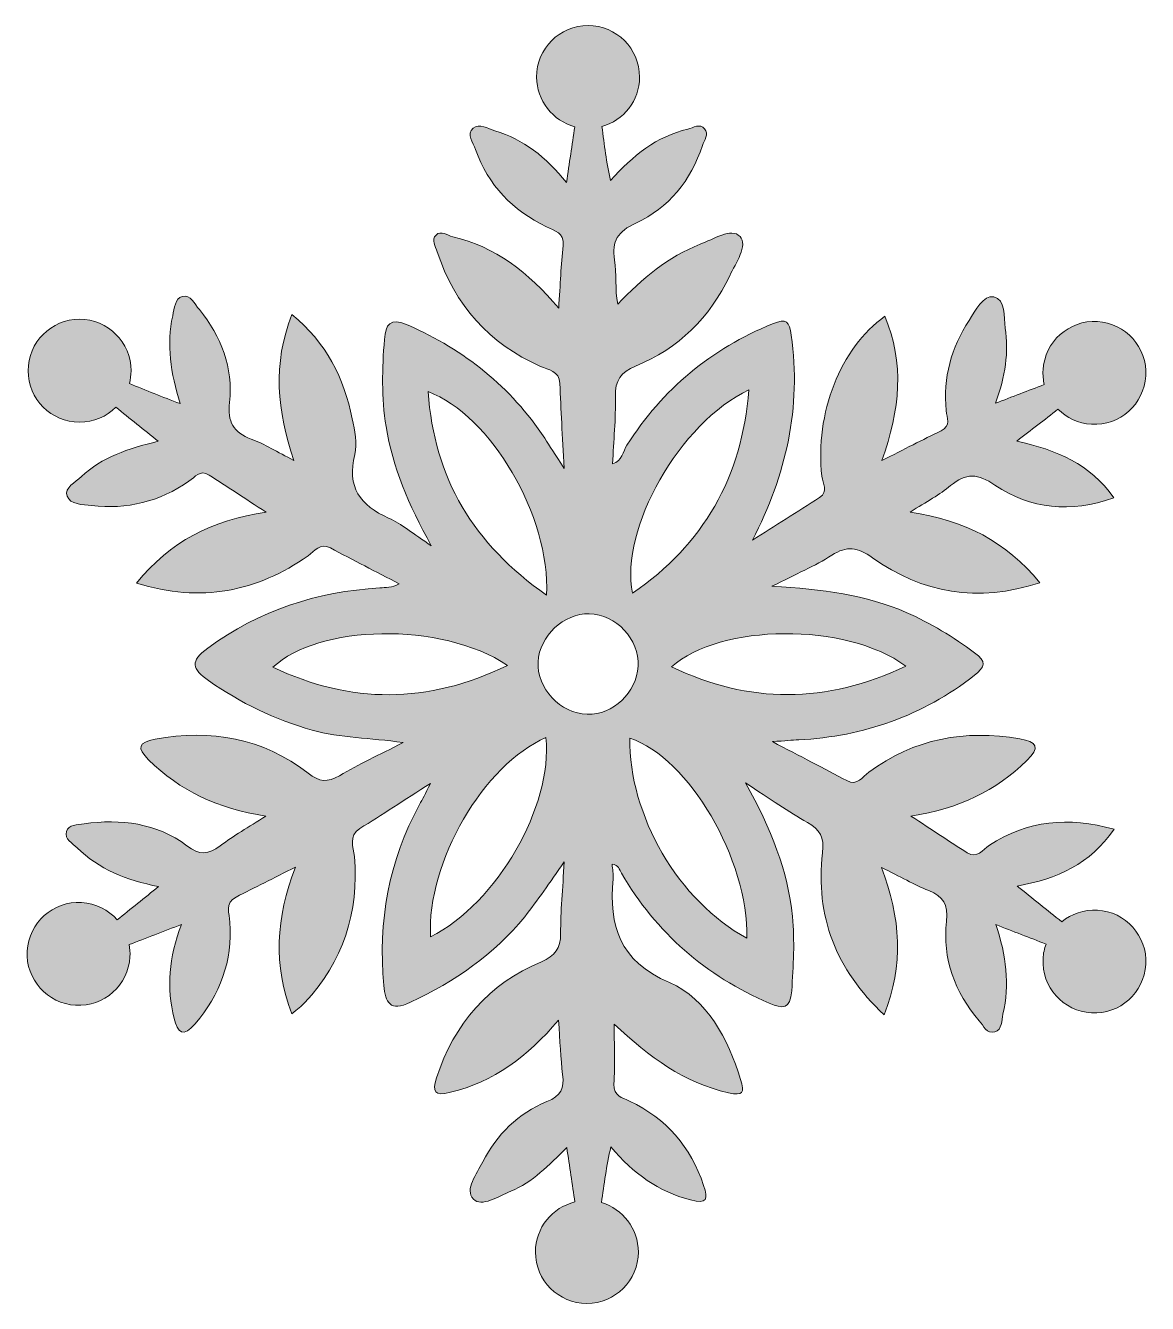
# Model space of a CAD drawing. Extents: x 5196 to 9860, y -2324 to 957.
# Drawn here: x 6377 to 6559.2, y 167.2 to 374.9 of the extents above; entities that cross this region are included whole.
import ezdxf

# ---------------------------------------------------------------- set-up
doc = ezdxf.new("R2010")
doc.units = 0
doc.header["$MEASUREMENT"] = 0
doc.layers.add('Layer 1', color=7, linetype='Continuous', lineweight=0)

# ---------------------------------------------------------------- blocks, each defined once
blk = doc.blocks.new('Block_2')
at = {"layer": 'Layer 1', "true_color": 0x000000, "transparency": 33554687}
h = blk.add_hatch(color=18, dxfattribs=at)
h.dxf.hatch_style = 2
edge = h.paths.add_edge_path()
edge.add_spline(control_points=[(6481.89, 270.67), (6489.82, 277.67), (6510.11, 277.98), (6519.93, 270.79), (6506.96, 264.61), (6494.5, 264.61), (6481.89, 270.67)], knot_values=[0, 0, 0, 0, 1, 1, 1, 2, 2, 2, 2], degree=3, periodic=0)
edge = h.paths.add_edge_path()
edge.add_spline(control_points=[(6494.11, 226.57), (6483.06, 232.47), (6474.87, 246.68), (6475.12, 259.09), (6484.68, 255.84), (6494.38, 239.41), (6494.11, 226.57)], knot_values=[0, 0, 0, 0, 1, 1, 1, 2, 2, 2, 2], degree=3, periodic=0)
edge = h.paths.add_edge_path()
edge.add_spline(control_points=[(6468.19, 262.95), (6463.82, 263.06), (6459.96, 267.19), (6460.2, 271.48), (6460.43, 275.66), (6464.38, 279.37), (6468.5, 279.28), (6472.91, 279.18), (6476.64, 275.17), (6476.44, 270.76), (6476.24, 266.49), (6472.39, 262.84), (6468.19, 262.95)], knot_values=[0, 0, 0, 0, 1, 1, 1, 2, 2, 2, 3, 3, 3, 4, 4, 4, 4], degree=3, periodic=0)
edge = h.paths.add_edge_path()
edge.add_spline(control_points=[(6442.74, 226.8), (6442.06, 238.86), (6451.43, 254.87), (6461.48, 259.17), (6462.59, 248.04), (6453.57, 232.25), (6442.74, 226.8)], knot_values=[0, 0, 0, 0, 1, 1, 1, 2, 2, 2, 2], degree=3, periodic=0)
edge = h.paths.add_edge_path()
edge.add_spline(control_points=[(6417.14, 270.6), (6424.37, 277.48), (6444.33, 278.13), (6455.25, 270.89), (6442.23, 264.58), (6429.75, 264.61), (6417.14, 270.6)], knot_values=[0, 0, 0, 0, 1, 1, 1, 2, 2, 2, 2], degree=3, periodic=0)
edge = h.paths.add_edge_path()
edge.add_spline(control_points=[(6442.33, 315.38), (6452.53, 311.61), (6462.17, 295.17), (6461.59, 282.32), (6449.67, 290.62), (6443.34, 301.29), (6442.33, 315.38)], knot_values=[0, 0, 0, 0, 1, 1, 1, 2, 2, 2, 2], degree=3, periodic=0)
edge = h.paths.add_edge_path()
edge.add_spline(control_points=[(6494.44, 315.68), (6493.31, 301.35), (6487.06, 290.59), (6475.56, 282.63), (6473.38, 293.01), (6483.2, 310.37), (6494.44, 315.68)], knot_values=[0, 0, 0, 0, 1, 1, 1, 2, 2, 2, 2], degree=3, periodic=0)
edge = h.paths.add_edge_path()
edge.add_spline(control_points=[(6551.04, 231.13), (6548.86, 231.25), (6546.83, 230.52), (6545.26, 229.23), (6542.9, 231.12), (6540.5, 233.04), (6538.01, 235.04), (6544.57, 236.2), (6549.84, 238.63), (6553.76, 244.27), (6546.32, 246.31), (6539.71, 245.77), (6533.51, 241.66), (6532.43, 240.95), (6531.52, 239.42), (6529.89, 240.46), (6527.04, 242.27), (6524.22, 244.15), (6520.77, 246.41), (6528.57, 247.62), (6534.56, 250.51), (6539.59, 255.42), (6541.8, 257.58), (6541.21, 258.48), (6538.44, 258.96), (6529.51, 260.5), (6521.3, 259), (6513.91, 253.55), (6512.9, 252.81), (6512.1, 251.24), (6510.36, 252.17), (6506.62, 254.15), (6502.87, 256.09), (6498.25, 258.51), (6500.38, 258.65), (6501.46, 258.75), (6502.53, 258.8), (6513.12, 259.33), (6522.63, 262.74), (6531.04, 269.24), (6532.85, 270.63), (6533.04, 271.52), (6531.11, 272.94), (6527.63, 275.51), (6523.99, 277.75), (6520.01, 279.49), (6513.45, 282.37), (6506.49, 283.29), (6498.18, 283.75), (6502.14, 285.77), (6505.18, 287.05), (6507.91, 288.79), (6510.39, 290.37), (6512.08, 290.12), (6514.51, 288.39), (6522.64, 282.61), (6531.55, 281.02), (6541.71, 284.32), (6536.16, 291.01), (6529.52, 294.52), (6520.61, 295.79), (6523.35, 297.56), (6525.44, 298.63), (6527.19, 300.11), (6529.7, 302.22), (6531.59, 302.09), (6534.41, 300.18), (6540.19, 296.26), (6546.65, 295.62), (6553.7, 298.13), (6549.84, 303.66), (6544.44, 305.87), (6537.97, 307.36), (6540.26, 309.13), (6542.5, 310.81), (6544.64, 312.54), (6546.05, 311.13), (6547.95, 310.2), (6550.09, 310.08), (6554.7, 309.82), (6558.65, 313.34), (6558.91, 317.95), (6559.17, 322.56), (6555.65, 326.51), (6551.04, 326.77), (6546.43, 327.04), (6542.48, 323.51), (6542.22, 318.9), (6542.17, 318.09), (6542.25, 317.29), (6542.42, 316.53), (6539.83, 315.54), (6537.2, 314.54), (6534.48, 313.49), (6536.14, 317.95), (6536.63, 321.79), (6536.09, 325.7), (6535.83, 327.56), (6536.15, 330.42), (6534.21, 330.79), (6532.49, 331.12), (6531.27, 328.56), (6530.21, 326.96), (6527.29, 322.51), (6525.97, 317.63), (6526.49, 312.3), (6526.61, 311.12), (6527.3, 309.82), (6525.68, 309.03), (6522.67, 307.56), (6519.69, 306.03), (6516.01, 304.17), (6519.06, 312.49), (6519.68, 320.01), (6516.54, 327.62), (6509.29, 322.51), (6505.14, 311.84), (6506.29, 301.62), (6506.42, 300.47), (6507.4, 299.15), (6505.93, 298.2), (6502.31, 295.85), (6498.65, 293.54), (6495.01, 291.22), (6500.51, 301.92), (6502.97, 312.8), (6501.33, 324.55), (6501.01, 326.8), (6500.59, 327.32), (6498.29, 326.39), (6488.27, 322.34), (6480.45, 315.77), (6474.64, 306.7), (6473.98, 305.66), (6473.87, 304.07), (6472.3, 303.67), (6472.47, 307.36), (6472.84, 310.97), (6472.76, 314.57), (6472.69, 317.2), (6473.62, 318.54), (6476.05, 319.53), (6483.04, 322.38), (6488.08, 327.41), (6491.32, 334.21), (6492.31, 336.29), (6494.34, 339.15), (6493, 340.59), (6491.59, 342.1), (6488.65, 340.13), (6486.52, 339.32), (6481.3, 337.33), (6477.13, 333.74), (6473.13, 329.59), (6472.68, 332.13), (6472.97, 334.5), (6472.61, 336.76), (6472.11, 339.88), (6473.19, 341.43), (6476.06, 342.75), (6481.48, 345.25), (6485, 349.7), (6486.9, 355.36), (6487.2, 356.23), (6487.97, 357.23), (6487.24, 358.1), (6486.46, 359.03), (6485.4, 358.25), (6484.52, 358.04), (6479.47, 356.86), (6475.62, 353.75), (6471.95, 349.68), (6471.3, 352.61), (6470.95, 355.53), (6470.57, 358.46), (6474.09, 359.45), (6476.68, 362.67), (6476.68, 366.51), (6476.68, 371.13), (6472.93, 374.87), (6468.32, 374.87), (6463.7, 374.87), (6459.96, 371.13), (6459.96, 366.51), (6459.96, 362.64), (6462.59, 359.39), (6466.16, 358.44), (6465.72, 355.45), (6465.28, 352.47), (6464.82, 349.36), (6461.47, 353.51), (6457.8, 356.38), (6453.2, 357.78), (6452.06, 358.13), (6450.65, 359.03), (6449.67, 358.18), (6448.52, 357.19), (6449.68, 355.87), (6450.06, 354.75), (6452.07, 348.89), (6456.09, 344.86), (6461.55, 342.16), (6462.88, 341.51), (6464.5, 341.29), (6464.26, 339.12), (6463.92, 336), (6463.81, 332.86), (6463.55, 328.93), (6458.54, 334.86), (6453.21, 338.93), (6446.34, 340.56), (6445.43, 340.77), (6444.43, 341.64), (6443.62, 340.83), (6442.84, 340.05), (6443.53, 338.99), (6443.82, 338.11), (6446.7, 329.46), (6452.22, 323.2), (6460.59, 319.48), (6461.87, 318.9), (6463.67, 318.82), (6463.75, 316.68), (6463.89, 312.49), (6464.15, 308.3), (6464.42, 302.91), (6462.9, 305.28), (6462.11, 306.55), (6461.28, 307.81), (6455.74, 316.16), (6448.29, 322.13), (6439.11, 326.17), (6436.11, 327.49), (6435.43, 326.29), (6435.24, 323.85), (6434.87, 319.13), (6434.74, 314.42), (6435.51, 309.7), (6436.59, 303.14), (6439.1, 297.11), (6442.85, 290.35), (6439.87, 292.31), (6438.04, 293.88), (6435.92, 294.83), (6431.29, 296.9), (6429.1, 299.89), (6430.42, 305.18), (6430.87, 306.97), (6430.43, 309.08), (6430.03, 310.97), (6428.67, 317.56), (6425.85, 323.35), (6420.21, 327.9), (6417.05, 319.85), (6417.82, 312.28), (6420.55, 304.19), (6417.8, 305.6), (6415.79, 306.87), (6413.61, 307.68), (6410.68, 308.76), (6409.74, 310.49), (6410.08, 313.64), (6410.69, 319.3), (6408.76, 324.33), (6405.18, 328.71), (6404.43, 329.63), (6403.73, 331.22), (6402.4, 330.86), (6401.21, 330.54), (6401.13, 328.9), (6400.86, 327.72), (6399.8, 323.03), (6400.56, 318.43), (6402.05, 313.43), (6399.2, 314.5), (6396.49, 315.63), (6393.81, 316.68), (6393.99, 317.35), (6394.09, 318.05), (6394.09, 318.78), (6394.09, 323.4), (6390.35, 327.14), (6385.73, 327.14), (6381.11, 327.14), (6377.37, 323.4), (6377.37, 318.78), (6377.37, 314.16), (6381.11, 310.42), (6385.73, 310.42), (6388.03, 310.42), (6390.11, 311.35), (6391.62, 312.85), (6393.87, 311.03), (6396.15, 309.2), (6398.49, 307.31), (6393.58, 306.13), (6389.36, 304.73), (6386.02, 301.57), (6385.04, 300.65), (6383.21, 299.78), (6383.7, 298.42), (6384.21, 296.99), (6386.19, 297.05), (6387.68, 296.88), (6393.44, 296.2), (6398.71, 297.5), (6403.5, 300.82), (6404.45, 301.48), (6405.3, 302.78), (6406.77, 301.83), (6409.63, 299.97), (6412.49, 298.1), (6416.04, 295.78), (6407.18, 294.47), (6400.45, 291.04), (6394.99, 284.26), (6405.52, 281.01), (6414.51, 282.88), (6422.85, 288.71), (6423.93, 289.45), (6424.74, 290.89), (6426.46, 289.98), (6430.16, 288.01), (6433.9, 286.1), (6437.63, 284.16), (6436.43, 283.5), (6435.46, 283.55), (6434.5, 283.49), (6424.26, 282.89), (6414.93, 279.81), (6406.56, 273.72), (6403.62, 271.58), (6403.97, 270.33), (6406.69, 268.42), (6411.88, 264.8), (6417.42, 262.07), (6423.53, 260.37), (6428.11, 259.1), (6432.88, 259.14), (6438.27, 258.35), (6434.32, 256.31), (6431.05, 254.79), (6427.96, 252.97), (6426, 251.83), (6424.7, 251.94), (6422.84, 253.39), (6415.48, 259.12), (6407.08, 260.58), (6397.99, 258.89), (6395.33, 258.39), (6394.94, 257.54), (6396.94, 255.57), (6402.04, 250.55), (6408.14, 247.59), (6416, 246.42), (6413.12, 244.56), (6410.74, 243.22), (6408.59, 241.58), (6406.65, 240.1), (6405.25, 240.02), (6403.15, 241.6), (6398.22, 245.3), (6392.44, 245.97), (6386.45, 245.16), (6385.38, 245.01), (6383.97, 245.02), (6383.61, 243.88), (6383.22, 242.66), (6384.59, 242), (6385.34, 241.26), (6388.87, 237.79), (6393.28, 235.98), (6398.57, 234.95), (6396.25, 233.09), (6394.02, 231.3), (6391.83, 229.55), (6390.4, 231.16), (6388.36, 232.23), (6386.04, 232.36), (6381.43, 232.62), (6377.48, 229.1), (6377.22, 224.49), (6376.96, 219.88), (6380.48, 215.93), (6385.09, 215.67), (6389.7, 215.41), (6393.65, 218.93), (6393.91, 223.54), (6393.95, 224.22), (6393.9, 224.88), (6393.78, 225.52), (6396.54, 226.58), (6399.35, 227.67), (6402.28, 228.8), (6400.21, 223.39), (6399.87, 218.49), (6401.08, 213.53), (6401.64, 211.23), (6402.57, 210.36), (6404.5, 212.64), (6408.56, 217.42), (6410.58, 222.84), (6410.16, 229.16), (6410.07, 230.55), (6409.27, 232.29), (6411.15, 233.25), (6414.16, 234.78), (6417.17, 236.28), (6420.8, 238.11), (6417.58, 229.75), (6417.16, 222.21), (6420.22, 214.3), (6421.1, 215.04), (6421.78, 215.5), (6422.33, 216.09), (6428.52, 222.81), (6431.16, 230.74), (6430.36, 239.84), (6430.22, 241.4), (6429.34, 243.17), (6431.25, 244.38), (6434.82, 246.64), (6438.37, 248.93), (6442.74, 251.73), (6441.83, 249.96), (6441.41, 249.12), (6440.96, 248.3), (6435.91, 239.11), (6434.2, 229.27), (6435.15, 218.89), (6435.41, 216.09), (6436.13, 214.56), (6439.5, 216.16), (6446.65, 219.54), (6453.02, 223.9), (6458.03, 230.06), (6460.16, 232.68), (6461.99, 235.54), (6464.45, 238.97), (6464.2, 234.52), (6463.84, 230.92), (6463.86, 227.33), (6463.87, 224.9), (6463.02, 223.72), (6460.73, 222.75), (6452.19, 219.11), (6446.56, 212.71), (6443.72, 203.86), (6442.99, 201.61), (6443.32, 200.88), (6445.95, 201.52), (6452.98, 203.23), (6458.45, 207.25), (6463.52, 213.26), (6463.77, 209.8), (6463.87, 207.08), (6464.19, 204.39), (6464.46, 202.18), (6463.95, 200.94), (6461.63, 200.01), (6456.97, 198.14), (6453.49, 194.68), (6451.22, 190.2), (6450.25, 188.29), (6448.21, 185.71), (6449.69, 184.18), (6451.03, 182.79), (6453.77, 184.62), (6455.75, 185.44), (6459.31, 186.89), (6461.96, 189.7), (6464.86, 192.53), (6465.32, 189.49), (6465.75, 186.56), (6466.18, 183.7), (6462.51, 182.82), (6459.77, 179.52), (6459.77, 175.57), (6459.77, 170.96), (6463.51, 167.21), (6468.13, 167.21), (6472.74, 167.21), (6476.49, 170.96), (6476.49, 175.57), (6476.49, 179.37), (6473.96, 182.57), (6470.49, 183.59), (6470.92, 186.55), (6471.31, 189.57), (6472.01, 192.65), (6475.71, 188.3), (6479.77, 185.35), (6484.95, 184.04), (6487.69, 183.34), (6487.81, 184.18), (6487.09, 186.39), (6485.02, 192.68), (6481.03, 197.25), (6475.07, 200.09), (6473.84, 200.68), (6472.45, 200.88), (6472.53, 202.83), (6472.67, 206.08), (6472.57, 209.34), (6472.57, 212.6), (6478.31, 207.18), (6483.9, 203.08), (6491.12, 201.45), (6493.53, 200.9), (6493.76, 201.42), (6493.08, 203.62), (6491.01, 210.22), (6487.73, 216.65), (6481.54, 219.35), (6473.39, 222.89), (6471.67, 228.54), (6472.4, 236.22), (6472.47, 236.98), (6472.28, 237.77), (6472.21, 238.58), (6473.31, 238.5), (6473.4, 237.71), (6473.73, 237.13), (6479.39, 227.43), (6487.44, 220.45), (6497.74, 216.02), (6499.96, 215.06), (6501.17, 214.95), (6501.39, 218.03), (6501.68, 222.07), (6501.9, 226.08), (6501.5, 230.11), (6500.77, 237.5), (6498.09, 244.25), (6493.88, 251.79), (6497.97, 249.15), (6500.89, 247.11), (6503.96, 245.35), (6506.01, 244.17), (6506.69, 243.03), (6506.39, 240.43), (6505.23, 230.16), (6508.54, 221.45), (6516.4, 214.13), (6519.65, 222.24), (6519.1, 229.8), (6515.98, 238.08), (6519.04, 236.55), (6521.28, 235.28), (6523.65, 234.29), (6525.97, 233.31), (6526.87, 232.12), (6526.54, 229.3), (6525.84, 223.23), (6527.87, 217.78), (6531.86, 213.13), (6532.54, 212.34), (6533.11, 210.96), (6534.38, 211.34), (6535.61, 211.7), (6535.46, 213.18), (6535.7, 214.22), (6536.83, 219.02), (6536.26, 223.76), (6534.55, 228.77), (6537.35, 227.69), (6540.04, 226.64), (6542.7, 225.61), (6542.43, 224.87), (6542.26, 224.08), (6542.22, 223.25), (6541.96, 218.64), (6545.48, 214.7), (6550.09, 214.43), (6554.7, 214.17), (6558.65, 217.7), (6558.91, 222.31), (6559.17, 226.92), (6555.65, 230.87), (6551.04, 231.13)], knot_values=[0, 0, 0, 0, 1, 1, 1, 2, 2, 2, 3, 3, 3, 4, 4, 4, 5, 5, 5, 6, 6, 6, 7, 7, 7, 8, 8, 8, 9, 9, 9, 10, 10, 10, 11, 11, 11, 12, 12, 12, 13, 13, 13, 14, 14, 14, 15, 15, 15, 16, 16, 16, 17, 17, 17, 18, 18, 18, 19, 19, 19, 20, 20, 20, 21, 21, 21, 22, 22, 22, 23, 23, 23, 24, 24, 24, 25, 25, 25, 26, 26, 26, 27, 27, 27, 28, 28, 28, 29, 29, 29, 30, 30, 30, 31, 31, 31, 32, 32, 32, 33, 33, 33, 34, 34, 34, 35, 35, 35, 36, 36, 36, 37, 37, 37, 38, 38, 38, 39, 39, 39, 40, 40, 40, 41, 41, 41, 42, 42, 42, 43, 43, 43, 44, 44, 44, 45, 45, 45, 46, 46, 46, 47, 47, 47, 48, 48, 48, 49, 49, 49, 50, 50, 50, 51, 51, 51, 52, 52, 52, 53, 53, 53, 54, 54, 54, 55, 55, 55, 56, 56, 56, 57, 57, 57, 58, 58, 58, 59, 59, 59, 60, 60, 60, 61, 61, 61, 62, 62, 62, 63, 63, 63, 64, 64, 64, 65, 65, 65, 66, 66, 66, 67, 67, 67, 68, 68, 68, 69, 69, 69, 70, 70, 70, 71, 71, 71, 72, 72, 72, 73, 73, 73, 74, 74, 74, 75, 75, 75, 76, 76, 76, 77, 77, 77, 78, 78, 78, 79, 79, 79, 80, 80, 80, 81, 81, 81, 82, 82, 82, 83, 83, 83, 84, 84, 84, 85, 85, 85, 86, 86, 86, 87, 87, 87, 88, 88, 88, 89, 89, 89, 90, 90, 90, 91, 91, 91, 92, 92, 92, 93, 93, 93, 94, 94, 94, 95, 95, 95, 96, 96, 96, 97, 97, 97, 98, 98, 98, 99, 99, 99, 100, 100, 100, 101, 101, 101, 102, 102, 102, 103, 103, 103, 104, 104, 104, 105, 105, 105, 106, 106, 106, 107, 107, 107, 108, 108, 108, 109, 109, 109, 110, 110, 110, 111, 111, 111, 112, 112, 112, 113, 113, 113, 114, 114, 114, 115, 115, 115, 116, 116, 116, 117, 117, 117, 118, 118, 118, 119, 119, 119, 120, 120, 120, 121, 121, 121, 122, 122, 122, 123, 123, 123, 124, 124, 124, 125, 125, 125, 126, 126, 126, 127, 127, 127, 128, 128, 128, 129, 129, 129, 130, 130, 130, 131, 131, 131, 132, 132, 132, 133, 133, 133, 134, 134, 134, 135, 135, 135, 136, 136, 136, 137, 137, 137, 138, 138, 138, 139, 139, 139, 140, 140, 140, 141, 141, 141, 142, 142, 142, 143, 143, 143, 144, 144, 144, 145, 145, 145, 146, 146, 146, 147, 147, 147, 148, 148, 148, 149, 149, 149, 150, 150, 150, 151, 151, 151, 152, 152, 152, 153, 153, 153, 154, 154, 154, 155, 155, 155, 156, 156, 156, 157, 157, 157, 158, 158, 158, 159, 159, 159, 160, 160, 160, 161, 161, 161, 162, 162, 162, 163, 163, 163, 164, 164, 164, 165, 165, 165, 166, 166, 166, 167, 167, 167, 168, 168, 168, 169, 169, 169, 170, 170, 170, 171, 171, 171, 172, 172, 172, 173, 173, 173, 174, 174, 174, 175, 175, 175, 176, 176, 176, 177, 177, 177, 178, 178, 178, 179, 179, 179, 180, 180, 180, 181, 181, 181, 182, 182, 182, 183, 183, 183, 184, 184, 184, 185, 185, 185, 186, 186, 186, 187, 187, 187, 188, 188, 188, 189, 189, 189, 190, 190, 190, 191, 191, 191, 192, 192, 192, 193, 193, 193, 193], degree=3, periodic=0)
at = {"layer": 'Layer 1'}
for points, knots in [([(6551.04, 231.13), (6548.86, 231.25), (6546.83, 230.52), (6545.26, 229.23), (6542.9, 231.12), (6540.5, 233.04), (6538.01, 235.04), (6544.57, 236.2), (6549.84, 238.63), (6553.76, 244.27), (6546.32, 246.31), (6539.71, 245.77), (6533.51, 241.66), (6532.43, 240.95), (6531.52, 239.42), (6529.89, 240.46), (6527.04, 242.27), (6524.22, 244.15), (6520.77, 246.41), (6528.57, 247.62), (6534.56, 250.51), (6539.59, 255.42), (6541.8, 257.58), (6541.21, 258.48), (6538.44, 258.96), (6529.51, 260.5), (6521.3, 259), (6513.91, 253.55), (6512.9, 252.81), (6512.1, 251.24), (6510.36, 252.17), (6506.62, 254.15), (6502.87, 256.09), (6498.25, 258.51), (6500.38, 258.65), (6501.46, 258.75), (6502.53, 258.8), (6513.12, 259.33), (6522.63, 262.74), (6531.04, 269.24), (6532.85, 270.63), (6533.04, 271.52), (6531.11, 272.94), (6527.63, 275.51), (6523.99, 277.75), (6520.01, 279.49), (6513.45, 282.37), (6506.49, 283.29), (6498.18, 283.75), (6502.14, 285.77), (6505.18, 287.05), (6507.91, 288.79), (6510.39, 290.37), (6512.08, 290.12), (6514.51, 288.39), (6522.64, 282.61), (6531.55, 281.02), (6541.71, 284.32), (6536.16, 291.01), (6529.52, 294.52), (6520.61, 295.79), (6523.35, 297.56), (6525.44, 298.63), (6527.19, 300.11), (6529.7, 302.22), (6531.59, 302.09), (6534.41, 300.18), (6540.19, 296.26), (6546.65, 295.62), (6553.7, 298.13), (6549.84, 303.66), (6544.44, 305.87), (6537.97, 307.36), (6540.26, 309.13), (6542.5, 310.81), (6544.64, 312.54), (6546.05, 311.13), (6547.95, 310.2), (6550.09, 310.08), (6554.7, 309.82), (6558.65, 313.34), (6558.91, 317.95), (6559.17, 322.56), (6555.65, 326.51), (6551.04, 326.77), (6546.43, 327.04), (6542.48, 323.51), (6542.22, 318.9), (6542.17, 318.09), (6542.25, 317.29), (6542.42, 316.53), (6539.83, 315.54), (6537.2, 314.54), (6534.48, 313.49), (6536.14, 317.95), (6536.63, 321.79), (6536.09, 325.7), (6535.83, 327.56), (6536.15, 330.42), (6534.21, 330.79), (6532.49, 331.12), (6531.27, 328.56), (6530.21, 326.96), (6527.29, 322.51), (6525.97, 317.63), (6526.49, 312.3), (6526.61, 311.12), (6527.3, 309.82), (6525.68, 309.03), (6522.67, 307.56), (6519.69, 306.03), (6516.01, 304.17), (6519.06, 312.49), (6519.68, 320.01), (6516.54, 327.62), (6509.29, 322.51), (6505.14, 311.84), (6506.29, 301.62), (6506.42, 300.47), (6507.4, 299.15), (6505.93, 298.2), (6502.31, 295.85), (6498.65, 293.54), (6495.01, 291.22), (6500.51, 301.92), (6502.97, 312.8), (6501.33, 324.55), (6501.01, 326.8), (6500.59, 327.32), (6498.29, 326.39), (6488.27, 322.34), (6480.45, 315.77), (6474.64, 306.7), (6473.98, 305.66), (6473.87, 304.07), (6472.3, 303.67), (6472.47, 307.36), (6472.84, 310.97), (6472.76, 314.57), (6472.69, 317.2), (6473.62, 318.54), (6476.05, 319.53), (6483.04, 322.38), (6488.08, 327.41), (6491.32, 334.21), (6492.31, 336.29), (6494.34, 339.15), (6493, 340.59), (6491.59, 342.1), (6488.65, 340.13), (6486.52, 339.32), (6481.3, 337.33), (6477.13, 333.74), (6473.13, 329.59), (6472.68, 332.13), (6472.97, 334.5), (6472.61, 336.76), (6472.11, 339.88), (6473.19, 341.43), (6476.06, 342.75), (6481.48, 345.25), (6485, 349.7), (6486.9, 355.36), (6487.2, 356.23), (6487.97, 357.23), (6487.24, 358.1), (6486.46, 359.03), (6485.4, 358.25), (6484.52, 358.04), (6479.47, 356.86), (6475.62, 353.75), (6471.95, 349.68), (6471.3, 352.61), (6470.95, 355.53), (6470.57, 358.46), (6474.09, 359.45), (6476.68, 362.67), (6476.68, 366.51), (6476.68, 371.13), (6472.93, 374.87), (6468.32, 374.87), (6463.7, 374.87), (6459.96, 371.13), (6459.96, 366.51), (6459.96, 362.64), (6462.59, 359.39), (6466.16, 358.44), (6465.72, 355.45), (6465.28, 352.47), (6464.82, 349.36), (6461.47, 353.51), (6457.8, 356.38), (6453.2, 357.78), (6452.06, 358.13), (6450.65, 359.03), (6449.67, 358.18), (6448.52, 357.19), (6449.68, 355.87), (6450.06, 354.75), (6452.07, 348.89), (6456.09, 344.86), (6461.55, 342.16), (6462.88, 341.51), (6464.5, 341.29), (6464.26, 339.12), (6463.92, 336), (6463.81, 332.86), (6463.55, 328.93), (6458.54, 334.86), (6453.21, 338.93), (6446.34, 340.56), (6445.43, 340.77), (6444.43, 341.64), (6443.62, 340.83), (6442.84, 340.05), (6443.53, 338.99), (6443.82, 338.11), (6446.7, 329.46), (6452.22, 323.2), (6460.59, 319.48), (6461.87, 318.9), (6463.67, 318.82), (6463.75, 316.68), (6463.89, 312.49), (6464.15, 308.3), (6464.42, 302.91), (6462.9, 305.28), (6462.11, 306.55), (6461.28, 307.81), (6455.74, 316.16), (6448.29, 322.13), (6439.11, 326.17), (6436.11, 327.49), (6435.43, 326.29), (6435.24, 323.85), (6434.87, 319.13), (6434.74, 314.42), (6435.51, 309.7), (6436.59, 303.14), (6439.1, 297.11), (6442.85, 290.35), (6439.87, 292.31), (6438.04, 293.88), (6435.92, 294.83), (6431.29, 296.9), (6429.1, 299.89), (6430.42, 305.18), (6430.87, 306.97), (6430.43, 309.08), (6430.03, 310.97), (6428.67, 317.56), (6425.85, 323.35), (6420.21, 327.9), (6417.05, 319.85), (6417.82, 312.28), (6420.55, 304.19), (6417.8, 305.6), (6415.79, 306.87), (6413.61, 307.68), (6410.68, 308.76), (6409.74, 310.49), (6410.08, 313.64), (6410.69, 319.3), (6408.76, 324.33), (6405.18, 328.71), (6404.43, 329.63), (6403.73, 331.22), (6402.4, 330.86), (6401.21, 330.54), (6401.13, 328.9), (6400.86, 327.72), (6399.8, 323.03), (6400.56, 318.43), (6402.05, 313.43), (6399.2, 314.5), (6396.49, 315.63), (6393.81, 316.68), (6393.99, 317.35), (6394.09, 318.05), (6394.09, 318.78), (6394.09, 323.4), (6390.35, 327.14), (6385.73, 327.14), (6381.11, 327.14), (6377.37, 323.4), (6377.37, 318.78), (6377.37, 314.16), (6381.11, 310.42), (6385.73, 310.42), (6388.03, 310.42), (6390.11, 311.35), (6391.62, 312.85), (6393.87, 311.03), (6396.15, 309.2), (6398.49, 307.31), (6393.58, 306.13), (6389.36, 304.73), (6386.02, 301.57), (6385.04, 300.65), (6383.21, 299.78), (6383.7, 298.42), (6384.21, 296.99), (6386.19, 297.05), (6387.68, 296.88), (6393.44, 296.2), (6398.71, 297.5), (6403.5, 300.82), (6404.45, 301.48), (6405.3, 302.78), (6406.77, 301.83), (6409.63, 299.97), (6412.49, 298.1), (6416.04, 295.78), (6407.18, 294.47), (6400.45, 291.04), (6394.99, 284.26), (6405.52, 281.01), (6414.51, 282.88), (6422.85, 288.71), (6423.93, 289.45), (6424.74, 290.89), (6426.46, 289.98), (6430.16, 288.01), (6433.9, 286.1), (6437.63, 284.16), (6436.43, 283.5), (6435.46, 283.55), (6434.5, 283.49), (6424.26, 282.89), (6414.93, 279.81), (6406.56, 273.72), (6403.62, 271.58), (6403.97, 270.33), (6406.69, 268.42), (6411.88, 264.8), (6417.42, 262.07), (6423.53, 260.37), (6428.11, 259.1), (6432.88, 259.14), (6438.27, 258.35), (6434.32, 256.31), (6431.05, 254.79), (6427.96, 252.97), (6426, 251.83), (6424.7, 251.94), (6422.84, 253.39), (6415.48, 259.12), (6407.08, 260.58), (6397.99, 258.89), (6395.33, 258.39), (6394.94, 257.54), (6396.94, 255.57), (6402.04, 250.55), (6408.14, 247.59), (6416, 246.42), (6413.12, 244.56), (6410.74, 243.22), (6408.59, 241.58), (6406.65, 240.1), (6405.25, 240.02), (6403.15, 241.6), (6398.22, 245.3), (6392.44, 245.97), (6386.45, 245.16), (6385.38, 245.01), (6383.97, 245.02), (6383.61, 243.88), (6383.22, 242.66), (6384.59, 242), (6385.34, 241.26), (6388.87, 237.79), (6393.28, 235.98), (6398.57, 234.95), (6396.25, 233.09), (6394.02, 231.3), (6391.83, 229.55), (6390.4, 231.16), (6388.36, 232.23), (6386.04, 232.36), (6381.43, 232.62), (6377.48, 229.1), (6377.22, 224.49), (6376.96, 219.88), (6380.48, 215.93), (6385.09, 215.67), (6389.7, 215.41), (6393.65, 218.93), (6393.91, 223.54), (6393.95, 224.22), (6393.9, 224.88), (6393.78, 225.52), (6396.54, 226.58), (6399.35, 227.67), (6402.28, 228.8), (6400.21, 223.39), (6399.87, 218.49), (6401.08, 213.53), (6401.64, 211.23), (6402.57, 210.36), (6404.5, 212.64), (6408.56, 217.42), (6410.58, 222.84), (6410.16, 229.16), (6410.07, 230.55), (6409.27, 232.29), (6411.15, 233.25), (6414.16, 234.78), (6417.17, 236.28), (6420.8, 238.11), (6417.58, 229.75), (6417.16, 222.21), (6420.22, 214.3), (6421.1, 215.04), (6421.78, 215.5), (6422.33, 216.09), (6428.52, 222.81), (6431.16, 230.74), (6430.36, 239.84), (6430.22, 241.4), (6429.34, 243.17), (6431.25, 244.38), (6434.82, 246.64), (6438.37, 248.93), (6442.74, 251.73), (6441.83, 249.96), (6441.41, 249.12), (6440.96, 248.3), (6435.91, 239.11), (6434.2, 229.27), (6435.15, 218.89), (6435.41, 216.09), (6436.13, 214.56), (6439.5, 216.16), (6446.65, 219.54), (6453.02, 223.9), (6458.03, 230.06), (6460.16, 232.68), (6461.99, 235.54), (6464.45, 238.97), (6464.2, 234.52), (6463.84, 230.92), (6463.86, 227.33), (6463.87, 224.9), (6463.02, 223.72), (6460.73, 222.75), (6452.19, 219.11), (6446.56, 212.71), (6443.72, 203.86), (6442.99, 201.61), (6443.32, 200.88), (6445.95, 201.52), (6452.98, 203.23), (6458.45, 207.25), (6463.52, 213.26), (6463.77, 209.8), (6463.87, 207.08), (6464.19, 204.39), (6464.46, 202.18), (6463.95, 200.94), (6461.63, 200.01), (6456.97, 198.14), (6453.49, 194.68), (6451.22, 190.2), (6450.25, 188.29), (6448.21, 185.71), (6449.69, 184.18), (6451.03, 182.79), (6453.77, 184.62), (6455.75, 185.44), (6459.31, 186.89), (6461.96, 189.7), (6464.86, 192.53), (6465.32, 189.49), (6465.75, 186.56), (6466.18, 183.7), (6462.51, 182.82), (6459.77, 179.52), (6459.77, 175.57), (6459.77, 170.96), (6463.51, 167.21), (6468.13, 167.21), (6472.74, 167.21), (6476.49, 170.96), (6476.49, 175.57), (6476.49, 179.37), (6473.96, 182.57), (6470.49, 183.59), (6470.92, 186.55), (6471.31, 189.57), (6472.01, 192.65), (6475.71, 188.3), (6479.77, 185.35), (6484.95, 184.04), (6487.69, 183.34), (6487.81, 184.18), (6487.09, 186.39), (6485.02, 192.68), (6481.03, 197.25), (6475.07, 200.09), (6473.84, 200.68), (6472.45, 200.88), (6472.53, 202.83), (6472.67, 206.08), (6472.57, 209.34), (6472.57, 212.6), (6478.31, 207.18), (6483.9, 203.08), (6491.12, 201.45), (6493.53, 200.9), (6493.76, 201.42), (6493.08, 203.62), (6491.01, 210.22), (6487.73, 216.65), (6481.54, 219.35), (6473.39, 222.89), (6471.67, 228.54), (6472.4, 236.22), (6472.47, 236.98), (6472.28, 237.77), (6472.21, 238.58), (6473.31, 238.5), (6473.4, 237.71), (6473.73, 237.13), (6479.39, 227.43), (6487.44, 220.45), (6497.74, 216.02), (6499.96, 215.06), (6501.17, 214.95), (6501.39, 218.03), (6501.68, 222.07), (6501.9, 226.08), (6501.5, 230.11), (6500.77, 237.5), (6498.09, 244.25), (6493.88, 251.79), (6497.97, 249.15), (6500.89, 247.11), (6503.96, 245.35), (6506.01, 244.17), (6506.69, 243.03), (6506.39, 240.43), (6505.23, 230.16), (6508.54, 221.45), (6516.4, 214.13), (6519.65, 222.24), (6519.1, 229.8), (6515.98, 238.08), (6519.04, 236.55), (6521.28, 235.28), (6523.65, 234.29), (6525.97, 233.31), (6526.87, 232.12), (6526.54, 229.3), (6525.84, 223.23), (6527.87, 217.78), (6531.86, 213.13), (6532.54, 212.34), (6533.11, 210.96), (6534.38, 211.34), (6535.61, 211.7), (6535.46, 213.18), (6535.7, 214.22), (6536.83, 219.02), (6536.26, 223.76), (6534.55, 228.77), (6537.35, 227.69), (6540.04, 226.64), (6542.7, 225.61), (6542.43, 224.87), (6542.26, 224.08), (6542.22, 223.25), (6541.96, 218.64), (6545.48, 214.7), (6550.09, 214.43), (6554.7, 214.17), (6558.65, 217.7), (6558.91, 222.31), (6559.17, 226.92), (6555.65, 230.87), (6551.04, 231.13)], [0, 0, 0, 0, 1, 1, 1, 2, 2, 2, 3, 3, 3, 4, 4, 4, 5, 5, 5, 6, 6, 6, 7, 7, 7, 8, 8, 8, 9, 9, 9, 10, 10, 10, 11, 11, 11, 12, 12, 12, 13, 13, 13, 14, 14, 14, 15, 15, 15, 16, 16, 16, 17, 17, 17, 18, 18, 18, 19, 19, 19, 20, 20, 20, 21, 21, 21, 22, 22, 22, 23, 23, 23, 24, 24, 24, 25, 25, 25, 26, 26, 26, 27, 27, 27, 28, 28, 28, 29, 29, 29, 30, 30, 30, 31, 31, 31, 32, 32, 32, 33, 33, 33, 34, 34, 34, 35, 35, 35, 36, 36, 36, 37, 37, 37, 38, 38, 38, 39, 39, 39, 40, 40, 40, 41, 41, 41, 42, 42, 42, 43, 43, 43, 44, 44, 44, 45, 45, 45, 46, 46, 46, 47, 47, 47, 48, 48, 48, 49, 49, 49, 50, 50, 50, 51, 51, 51, 52, 52, 52, 53, 53, 53, 54, 54, 54, 55, 55, 55, 56, 56, 56, 57, 57, 57, 58, 58, 58, 59, 59, 59, 60, 60, 60, 61, 61, 61, 62, 62, 62, 63, 63, 63, 64, 64, 64, 65, 65, 65, 66, 66, 66, 67, 67, 67, 68, 68, 68, 69, 69, 69, 70, 70, 70, 71, 71, 71, 72, 72, 72, 73, 73, 73, 74, 74, 74, 75, 75, 75, 76, 76, 76, 77, 77, 77, 78, 78, 78, 79, 79, 79, 80, 80, 80, 81, 81, 81, 82, 82, 82, 83, 83, 83, 84, 84, 84, 85, 85, 85, 86, 86, 86, 87, 87, 87, 88, 88, 88, 89, 89, 89, 90, 90, 90, 91, 91, 91, 92, 92, 92, 93, 93, 93, 94, 94, 94, 95, 95, 95, 96, 96, 96, 97, 97, 97, 98, 98, 98, 99, 99, 99, 100, 100, 100, 101, 101, 101, 102, 102, 102, 103, 103, 103, 104, 104, 104, 105, 105, 105, 106, 106, 106, 107, 107, 107, 108, 108, 108, 109, 109, 109, 110, 110, 110, 111, 111, 111, 112, 112, 112, 113, 113, 113, 114, 114, 114, 115, 115, 115, 116, 116, 116, 117, 117, 117, 118, 118, 118, 119, 119, 119, 120, 120, 120, 121, 121, 121, 122, 122, 122, 123, 123, 123, 124, 124, 124, 125, 125, 125, 126, 126, 126, 127, 127, 127, 128, 128, 128, 129, 129, 129, 130, 130, 130, 131, 131, 131, 132, 132, 132, 133, 133, 133, 134, 134, 134, 135, 135, 135, 136, 136, 136, 137, 137, 137, 138, 138, 138, 139, 139, 139, 140, 140, 140, 141, 141, 141, 142, 142, 142, 143, 143, 143, 144, 144, 144, 145, 145, 145, 146, 146, 146, 147, 147, 147, 148, 148, 148, 149, 149, 149, 150, 150, 150, 151, 151, 151, 152, 152, 152, 153, 153, 153, 154, 154, 154, 155, 155, 155, 156, 156, 156, 157, 157, 157, 158, 158, 158, 159, 159, 159, 160, 160, 160, 161, 161, 161, 162, 162, 162, 163, 163, 163, 164, 164, 164, 165, 165, 165, 166, 166, 166, 167, 167, 167, 168, 168, 168, 169, 169, 169, 170, 170, 170, 171, 171, 171, 172, 172, 172, 173, 173, 173, 174, 174, 174, 175, 175, 175, 176, 176, 176, 177, 177, 177, 178, 178, 178, 179, 179, 179, 180, 180, 180, 181, 181, 181, 182, 182, 182, 183, 183, 183, 184, 184, 184, 185, 185, 185, 186, 186, 186, 187, 187, 187, 188, 188, 188, 189, 189, 189, 190, 190, 190, 191, 191, 191, 192, 192, 192, 193, 193, 193, 193]), ([(6494.44, 315.68), (6493.31, 301.35), (6487.06, 290.59), (6475.56, 282.63), (6473.38, 293.01), (6483.2, 310.37), (6494.44, 315.68)], [0, 0, 0, 0, 1, 1, 1, 2, 2, 2, 2]), ([(6442.33, 315.38), (6452.53, 311.61), (6462.17, 295.17), (6461.59, 282.32), (6449.67, 290.62), (6443.34, 301.29), (6442.33, 315.38)], [0, 0, 0, 0, 1, 1, 1, 2, 2, 2, 2]), ([(6468.19, 262.95), (6463.82, 263.06), (6459.96, 267.19), (6460.2, 271.48), (6460.43, 275.66), (6464.38, 279.37), (6468.5, 279.28), (6472.91, 279.18), (6476.64, 275.17), (6476.44, 270.76), (6476.24, 266.49), (6472.39, 262.84), (6468.19, 262.95)], [0, 0, 0, 0, 1, 1, 1, 2, 2, 2, 3, 3, 3, 4, 4, 4, 4]), ([(6417.14, 270.6), (6424.37, 277.48), (6444.33, 278.13), (6455.25, 270.89), (6442.23, 264.58), (6429.75, 264.61), (6417.14, 270.6)], [0, 0, 0, 0, 1, 1, 1, 2, 2, 2, 2]), ([(6481.89, 270.67), (6489.82, 277.67), (6510.11, 277.98), (6519.93, 270.79), (6506.96, 264.61), (6494.5, 264.61), (6481.89, 270.67)], [0, 0, 0, 0, 1, 1, 1, 2, 2, 2, 2]), ([(6442.74, 226.8), (6442.06, 238.86), (6451.43, 254.87), (6461.48, 259.17), (6462.59, 248.04), (6453.57, 232.25), (6442.74, 226.8)], [0, 0, 0, 0, 1, 1, 1, 2, 2, 2, 2]), ([(6494.11, 226.57), (6483.06, 232.47), (6474.87, 246.68), (6475.12, 259.09), (6484.68, 255.84), (6494.38, 239.41), (6494.11, 226.57)], [0, 0, 0, 0, 1, 1, 1, 2, 2, 2, 2])]:
    blk.add_open_spline(points, degree=3, knots=knots, dxfattribs=at)

msp = doc.modelspace()

# ---------------------------------------------------------------- block references
at = {"layer": 'Layer 1'}
msp.add_blockref('Block_2', (0, 0), dxfattribs=at)

doc.saveas('drawing.dxf')
